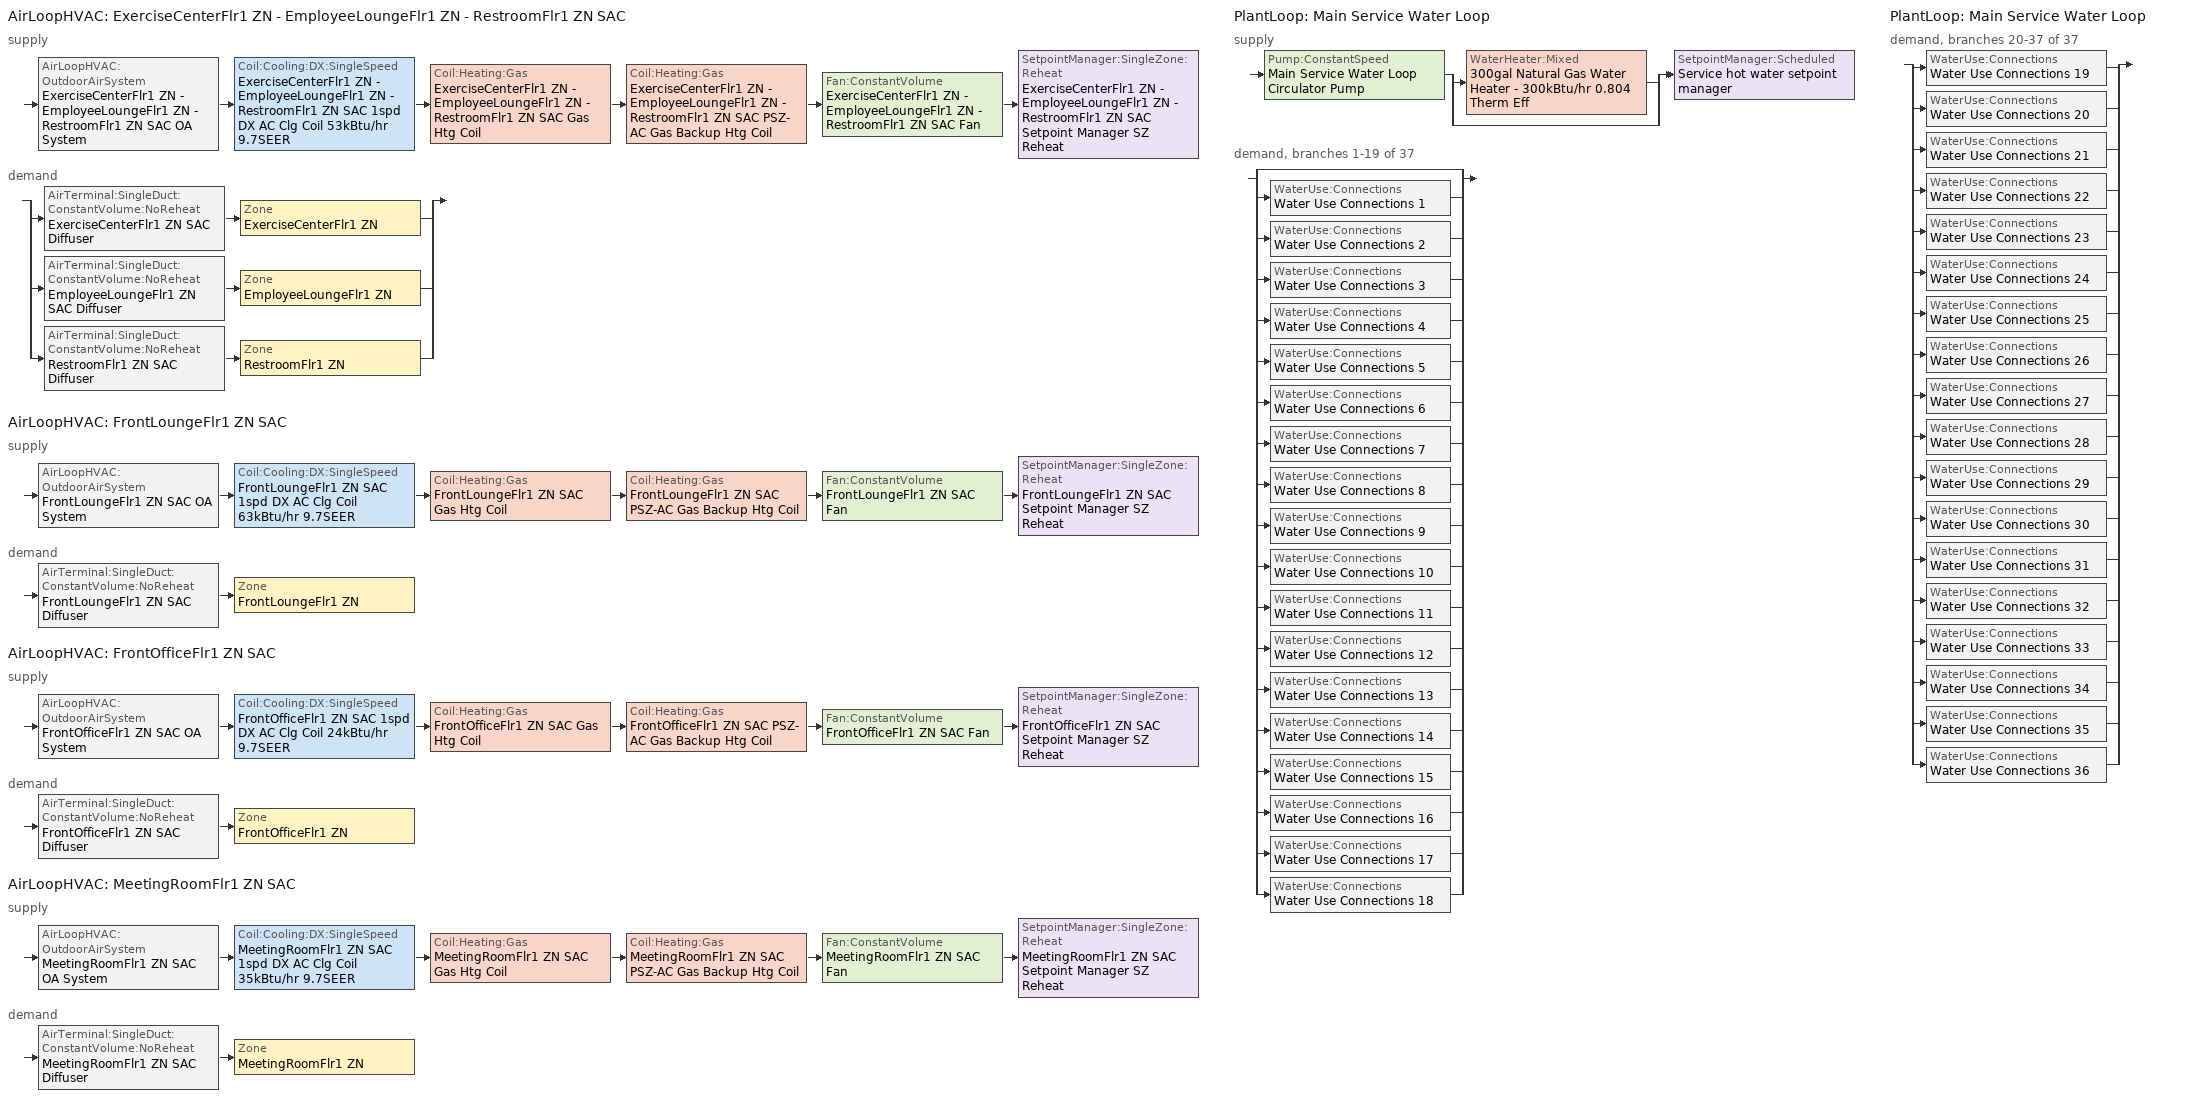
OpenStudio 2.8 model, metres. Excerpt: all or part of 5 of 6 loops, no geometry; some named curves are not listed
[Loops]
AirLoopHVAC 'ExerciseCenterFlr1 ZN - EmployeeLoungeFlr1 ZN - RestroomFlr1 ZN SAC'
 supply: AirLoopHVAC:OutdoorAirSystem 'ExerciseCenterFlr1 ZN - EmployeeLoungeFlr1 ZN - RestroomFlr1 ZN SAC OA System' > Coil:Cooling:DX:SingleSpeed 'ExerciseCenterFlr1 ZN - EmployeeLoungeFlr1 ZN - RestroomFlr1 ZN SAC 1spd DX AC Clg Coil 53kBtu/hr 9.7SEER' > Coil:Heating:Gas 'ExerciseCenterFlr1 ZN - EmployeeLoungeFlr1 ZN - RestroomFlr1 ZN SAC Gas Htg Coil' > Coil:Heating:Gas 'ExerciseCenterFlr1 ZN - EmployeeLoungeFlr1 ZN - RestroomFlr1 ZN SAC PSZ-AC Gas Backup Htg Coil' > Fan:ConstantVolume 'ExerciseCenterFlr1 ZN - EmployeeLoungeFlr1 ZN - RestroomFlr1 ZN SAC Fan' > SetpointManager:SingleZone:Reheat 'ExerciseCenterFlr1 ZN - EmployeeLoungeFlr1 ZN - RestroomFlr1 ZN SAC Setpoint Manager SZ Reheat'
 demand: split
  | AirTerminal:SingleDuct:ConstantVolume:NoReheat 'ExerciseCenterFlr1 ZN SAC Diffuser' > Zone 'ExerciseCenterFlr1 ZN'
  | AirTerminal:SingleDuct:ConstantVolume:NoReheat 'EmployeeLoungeFlr1 ZN SAC Diffuser' > Zone 'EmployeeLoungeFlr1 ZN'
  | AirTerminal:SingleDuct:ConstantVolume:NoReheat 'RestroomFlr1 ZN SAC Diffuser' > Zone 'RestroomFlr1 ZN'
AirLoopHVAC 'FrontLoungeFlr1 ZN SAC'
 supply: AirLoopHVAC:OutdoorAirSystem 'FrontLoungeFlr1 ZN SAC OA System' > Coil:Cooling:DX:SingleSpeed 'FrontLoungeFlr1 ZN SAC 1spd DX AC Clg Coil 63kBtu/hr 9.7SEER' > Coil:Heating:Gas 'FrontLoungeFlr1 ZN SAC Gas Htg Coil' > Coil:Heating:Gas 'FrontLoungeFlr1 ZN SAC PSZ-AC Gas Backup Htg Coil' > Fan:ConstantVolume 'FrontLoungeFlr1 ZN SAC Fan' > SetpointManager:SingleZone:Reheat 'FrontLoungeFlr1 ZN SAC Setpoint Manager SZ Reheat'
 demand: AirTerminal:SingleDuct:ConstantVolume:NoReheat 'FrontLoungeFlr1 ZN SAC Diffuser' > Zone 'FrontLoungeFlr1 ZN'
AirLoopHVAC 'FrontOfficeFlr1 ZN SAC'
 supply: AirLoopHVAC:OutdoorAirSystem 'FrontOfficeFlr1 ZN SAC OA System' > Coil:Cooling:DX:SingleSpeed 'FrontOfficeFlr1 ZN SAC 1spd DX AC Clg Coil 24kBtu/hr 9.7SEER' > Coil:Heating:Gas 'FrontOfficeFlr1 ZN SAC Gas Htg Coil' > Coil:Heating:Gas 'FrontOfficeFlr1 ZN SAC PSZ-AC Gas Backup Htg Coil' > Fan:ConstantVolume 'FrontOfficeFlr1 ZN SAC Fan' > SetpointManager:SingleZone:Reheat 'FrontOfficeFlr1 ZN SAC Setpoint Manager SZ Reheat'
 demand: AirTerminal:SingleDuct:ConstantVolume:NoReheat 'FrontOfficeFlr1 ZN SAC Diffuser' > Zone 'FrontOfficeFlr1 ZN'
AirLoopHVAC 'MeetingRoomFlr1 ZN SAC'
 supply: AirLoopHVAC:OutdoorAirSystem 'MeetingRoomFlr1 ZN SAC OA System' > Coil:Cooling:DX:SingleSpeed 'MeetingRoomFlr1 ZN SAC 1spd DX AC Clg Coil 35kBtu/hr 9.7SEER' > Coil:Heating:Gas 'MeetingRoomFlr1 ZN SAC Gas Htg Coil' > Coil:Heating:Gas 'MeetingRoomFlr1 ZN SAC PSZ-AC Gas Backup Htg Coil' > Fan:ConstantVolume 'MeetingRoomFlr1 ZN SAC Fan' > SetpointManager:SingleZone:Reheat 'MeetingRoomFlr1 ZN SAC Setpoint Manager SZ Reheat'
 demand: AirTerminal:SingleDuct:ConstantVolume:NoReheat 'MeetingRoomFlr1 ZN SAC Diffuser' > Zone 'MeetingRoomFlr1 ZN'
PlantLoop 'Main Service Water Loop'
 supply: Pump:ConstantSpeed 'Main Service Water Loop Circulator Pump' > split
  | WaterHeater:Mixed '300gal Natural Gas Water Heater - 300kBtu/hr 0.804 Therm Eff'
  | bypass
  join > SetpointManager:Scheduled 'Service hot water setpoint manager'
 demand, branches 1-19 of 37: split
  | bypass
  | WaterUse:Connections 'Water Use Connections 1'
  | WaterUse:Connections 'Water Use Connections 2'
  | WaterUse:Connections 'Water Use Connections 3'
  | WaterUse:Connections 'Water Use Connections 4'
  | WaterUse:Connections 'Water Use Connections 5'
  | WaterUse:Connections 'Water Use Connections 6'
  | WaterUse:Connections 'Water Use Connections 7'
  | WaterUse:Connections 'Water Use Connections 8'
  | WaterUse:Connections 'Water Use Connections 9'
  | WaterUse:Connections 'Water Use Connections 10'
  | WaterUse:Connections 'Water Use Connections 11'
  | WaterUse:Connections 'Water Use Connections 12'
  | WaterUse:Connections 'Water Use Connections 13'
  | WaterUse:Connections 'Water Use Connections 14'
  | WaterUse:Connections 'Water Use Connections 15'
  | WaterUse:Connections 'Water Use Connections 16'
  | WaterUse:Connections 'Water Use Connections 17'
  | WaterUse:Connections 'Water Use Connections 18'
PlantLoop 'Main Service Water Loop'
 demand, branches 20-37 of 37: split
  | WaterUse:Connections 'Water Use Connections 19'
  | WaterUse:Connections 'Water Use Connections 20'
  | WaterUse:Connections 'Water Use Connections 21'
  | WaterUse:Connections 'Water Use Connections 22'
  | WaterUse:Connections 'Water Use Connections 23'
  | WaterUse:Connections 'Water Use Connections 24'
  | WaterUse:Connections 'Water Use Connections 25'
  | WaterUse:Connections 'Water Use Connections 26'
  | WaterUse:Connections 'Water Use Connections 27'
  | WaterUse:Connections 'Water Use Connections 28'
  | WaterUse:Connections 'Water Use Connections 29'
  | WaterUse:Connections 'Water Use Connections 30'
  | WaterUse:Connections 'Water Use Connections 31'
  | WaterUse:Connections 'Water Use Connections 32'
  | WaterUse:Connections 'Water Use Connections 33'
  | WaterUse:Connections 'Water Use Connections 34'
  | WaterUse:Connections 'Water Use Connections 35'
  | WaterUse:Connections 'Water Use Connections 36'
[Sizing:Zone] Zone Cooling Design Supply Air Temperature Input Method=SupplyAirTemperature; Zone Cooling Design Supply Air Temperature Difference {deltaC}=11.11; Zone Heating Design Supply Air Temperature Input Method=SupplyAirTemperature; Zone Heating Design Supply Air Temperature Difference {deltaC}=11.11; Zone Heating Design Supply Air Humidity Ratio {kg-H2O/kg-air}=0.008; Cooling Design Air Flow Method=DesignDay; Heating Design Air Flow Method=DesignDay; Account for Dedicated Outdoor Air System=No; Dedicated Outdoor Air System Control Strategy=NeutralSupplyAir; Dedicated Outdoor Air Low Setpoint Temperature for Design {C}=autosize; Dedicated Outdoor Air High Setpoint Temperature for Design {C}=autosize
Name | Zone Cooling Design Supply Air Temperature {C} | Zone Heating Design Supply Air Temperature {C} | Zone Cooling Design Supply Air Humidity Ratio {kg-H2O/kg-air}
EmployeeLoungeFlr1 ZN; ExerciseCenterFlr1 ZN; FrontLoungeFlr1 ZN; FrontOfficeFlr1 ZN; MeetingRoomFlr1 ZN; RestroomFlr1 ZN | 12.7778 | 50 | 0.008
GuestRoom213 ZN; GuestRoom214 ZN; GuestRoom215_218 ZN; GuestRoom219 ZN; GuestRoom220_223 ZN; GuestRoom224 ZN; GuestRoom301 ZN; GuestRoom302_305 ZN; GuestRoom306_308 ZN; GuestRoom309_312 ZN; GuestRoom313 ZN; GuestRoom314 ZN; GuestRoom315_318 ZN; GuestRoom319 ZN; GuestRoom320_323 ZN; GuestRoom324 ZN; GuestRoom401 ZN; GuestRoom402_405 ZN; GuestRoom406_408 ZN; GuestRoom409_412 ZN; GuestRoom413 ZN; GuestRoom414 ZN; GuestRoom415_418 ZN; GuestRoom419 ZN; GuestRoom420_423 ZN; GuestRoom424 ZN | 13.8889 | 50 | 0.008
MechanicalRoomFlr1 ZN; RearStairsFlr1 ZN; RearStairsFlr2 ZN; RearStairsFlr3 ZN; RearStairsFlr4 ZN | 14 | 50 | 0.0085
RearStorageFlr1 ZN; RearStorageFlr2 ZN; RearStorageFlr3 ZN; RearStorageFlr4 ZN | 14 | 40 | 0.0085
[Zone equipment]
CorridorFlr1 ZN: CorridorFlr1 ZN PTAC
CorridorFlr2 ZN: CorridorFlr2 ZN PTAC
CorridorFlr3 ZN: CorridorFlr3 ZN PTAC
CorridorFlr4 ZN: CorridorFlr4 ZN PTAC
EmployeeLoungeFlr1 ZN: EmployeeLoungeFlr1 ZN SAC Diffuser
ExerciseCenterFlr1 ZN: ExerciseCenterFlr1 ZN SAC Diffuser
FrontLoungeFlr1 ZN: FrontLoungeFlr1 ZN SAC Diffuser
FrontOfficeFlr1 ZN: FrontOfficeFlr1 ZN SAC Diffuser
FrontStairsFlr1 ZN: FrontStairsFlr1 ZN Unit Heater
FrontStairsFlr2 ZN: FrontStairsFlr2 ZN Unit Heater
FrontStairsFlr3 ZN: FrontStairsFlr3 ZN Unit Heater
FrontStairsFlr4 ZN: FrontStairsFlr4 ZN Unit Heater
GuestRoom101 ZN: GuestRoom101 ZN PTAC
GuestRoom102 ZN: GuestRoom102 ZN PTAC
GuestRoom103 ZN: GuestRoom103 ZN PTAC
GuestRoom104 ZN: GuestRoom104 ZN PTAC
GuestRoom105 ZN: GuestRoom105 ZN PTAC
GuestRoom201 ZN: GuestRoom201 ZN PTAC
GuestRoom202_205 ZN: GuestRoom202_205 ZN PTAC
GuestRoom206_208 ZN: GuestRoom206_208 ZN PTAC
GuestRoom209_212 ZN: GuestRoom209_212 ZN PTAC
GuestRoom213 ZN: GuestRoom213 ZN PTAC
GuestRoom214 ZN: GuestRoom214 ZN PTAC
GuestRoom215_218 ZN: GuestRoom215_218 ZN PTAC
GuestRoom219 ZN: GuestRoom219 ZN PTAC
GuestRoom220_223 ZN: GuestRoom220_223 ZN PTAC
GuestRoom224 ZN: GuestRoom224 ZN PTAC
GuestRoom301 ZN: GuestRoom301 ZN PTAC
GuestRoom302_305 ZN: GuestRoom302_305 ZN PTAC
GuestRoom306_308 ZN: GuestRoom306_308 ZN PTAC
GuestRoom309_312 ZN: GuestRoom309_312 ZN PTAC
GuestRoom313 ZN: GuestRoom313 ZN PTAC
GuestRoom314 ZN: GuestRoom314 ZN PTAC
GuestRoom315_318 ZN: GuestRoom315_318 ZN PTAC
GuestRoom319 ZN: GuestRoom319 ZN PTAC
GuestRoom320_323 ZN: GuestRoom320_323 ZN PTAC
GuestRoom324 ZN: GuestRoom324 ZN PTAC
GuestRoom401 ZN: GuestRoom401 ZN PTAC
GuestRoom402_405 ZN: GuestRoom402_405 ZN PTAC
GuestRoom406_408 ZN: GuestRoom406_408 ZN PTAC
GuestRoom409_412 ZN: GuestRoom409_412 ZN PTAC
GuestRoom413 ZN: GuestRoom413 ZN PTAC
GuestRoom414 ZN: GuestRoom414 ZN PTAC
GuestRoom415_418 ZN: GuestRoom415_418 ZN PTAC
GuestRoom419 ZN: GuestRoom419 ZN PTAC
GuestRoom420_423 ZN: GuestRoom420_423 ZN PTAC
GuestRoom424 ZN: GuestRoom424 ZN PTAC
MechanicalRoomFlr1 ZN: MechanicalRoomFlr1 ZN Unit Heater
MeetingRoomFlr1 ZN: MeetingRoomFlr1 ZN SAC Diffuser
RearStairsFlr1 ZN: RearStairsFlr1 ZN Unit Heater
RearStairsFlr2 ZN: RearStairsFlr2 ZN Unit Heater
RearStairsFlr3 ZN: RearStairsFlr3 ZN Unit Heater
RearStairsFlr4 ZN: RearStairsFlr4 ZN Unit Heater
RestroomFlr1 ZN: RestroomFlr1 ZN SAC Diffuser
[Fan:ConstantVolume] Maximum Flow Rate {m3/s}=AutoSize; Motor In Airstream Fraction=1
Name | Availability Schedule | Fan Total Efficiency | Pressure Rise {Pa} | Motor Efficiency
GuestRoom101 ZN PTAC Fan; GuestRoom102 ZN PTAC Fan; GuestRoom103 ZN PTAC Fan; GuestRoom104 ZN PTAC Fan; GuestRoom105 ZN PTAC Fan; GuestRoom201 ZN PTAC Fan; GuestRoom202_205 ZN PTAC Fan; GuestRoom206_208 ZN PTAC Fan; GuestRoom209_212 ZN PTAC Fan; GuestRoom213 ZN PTAC Fan; GuestRoom214 ZN PTAC Fan; GuestRoom215_218 ZN PTAC Fan; GuestRoom219 ZN PTAC Fan; GuestRoom220_223 ZN PTAC Fan; GuestRoom224 ZN PTAC Fan; GuestRoom301 ZN PTAC Fan; GuestRoom302_305 ZN PTAC Fan; GuestRoom306_308 ZN PTAC Fan; GuestRoom309_312 ZN PTAC Fan; GuestRoom313 ZN PTAC Fan; GuestRoom314 ZN PTAC Fan; GuestRoom315_318 ZN PTAC Fan; GuestRoom319 ZN PTAC Fan; GuestRoom320_323 ZN PTAC Fan; GuestRoom324 ZN PTAC Fan; GuestRoom401 ZN PTAC Fan; GuestRoom402_405 ZN PTAC Fan; GuestRoom406_408 ZN PTAC Fan; GuestRoom409_412 ZN PTAC Fan; GuestRoom413 ZN PTAC Fan; GuestRoom414 ZN PTAC Fan; GuestRoom415_418 ZN PTAC Fan; GuestRoom419 ZN PTAC Fan; GuestRoom420_423 ZN PTAC Fan; GuestRoom424 ZN PTAC Fan; CorridorFlr1 ZN PTAC Fan; CorridorFlr2 ZN PTAC Fan; CorridorFlr3 ZN PTAC Fan; CorridorFlr4 ZN PTAC Fan | Always On Discrete | 0.1595 | 331.288 | 0.29
ExerciseCenterFlr1 ZN - EmployeeLoungeFlr1 ZN - RestroomFlr1 ZN SAC Fan; FrontLoungeFlr1 ZN SAC Fan; FrontOfficeFlr1 ZN SAC Fan; MeetingRoomFlr1 ZN SAC Fan | Always On Discrete | 0.53625 | 622.722 | 0.825
MechanicalRoomFlr1 ZN UnitHeater Fan; FrontStairsFlr1 ZN UnitHeater Fan; FrontStairsFlr2 ZN UnitHeater Fan; FrontStairsFlr3 ZN UnitHeater Fan; FrontStairsFlr4 ZN UnitHeater Fan; RearStairsFlr1 ZN UnitHeater Fan; RearStairsFlr2 ZN UnitHeater Fan; RearStairsFlr3 ZN UnitHeater Fan; RearStairsFlr4 ZN UnitHeater Fan | Always On | 0.53625 | 49.8178 | 0.825
[Coil:Heating:Electric] Efficiency=1
Name | Availability Schedule
GuestRoom101 ZN PTAC Electric Htg Coil; GuestRoom102 ZN PTAC Electric Htg Coil; GuestRoom103 ZN PTAC Electric Htg Coil; GuestRoom104 ZN PTAC Electric Htg Coil; GuestRoom105 ZN PTAC Electric Htg Coil; GuestRoom201 ZN PTAC Electric Htg Coil; GuestRoom202_205 ZN PTAC Electric Htg Coil; GuestRoom206_208 ZN PTAC Electric Htg Coil; GuestRoom209_212 ZN PTAC Electric Htg Coil; GuestRoom213 ZN PTAC Electric Htg Coil; GuestRoom214 ZN PTAC Electric Htg Coil; GuestRoom215_218 ZN PTAC Electric Htg Coil; GuestRoom219 ZN PTAC Electric Htg Coil; GuestRoom220_223 ZN PTAC Electric Htg Coil; GuestRoom224 ZN PTAC Electric Htg Coil; GuestRoom301 ZN PTAC Electric Htg Coil; GuestRoom302_305 ZN PTAC Electric Htg Coil; GuestRoom306_308 ZN PTAC Electric Htg Coil; GuestRoom309_312 ZN PTAC Electric Htg Coil; GuestRoom313 ZN PTAC Electric Htg Coil; GuestRoom314 ZN PTAC Electric Htg Coil; GuestRoom315_318 ZN PTAC Electric Htg Coil; GuestRoom319 ZN PTAC Electric Htg Coil; GuestRoom320_323 ZN PTAC Electric Htg Coil; GuestRoom324 ZN PTAC Electric Htg Coil; GuestRoom401 ZN PTAC Electric Htg Coil; GuestRoom402_405 ZN PTAC Electric Htg Coil; GuestRoom406_408 ZN PTAC Electric Htg Coil; GuestRoom409_412 ZN PTAC Electric Htg Coil; GuestRoom413 ZN PTAC Electric Htg Coil; GuestRoom414 ZN PTAC Electric Htg Coil; GuestRoom415_418 ZN PTAC Electric Htg Coil; GuestRoom419 ZN PTAC Electric Htg Coil; GuestRoom420_423 ZN PTAC Electric Htg Coil; GuestRoom424 ZN PTAC Electric Htg Coil; CorridorFlr1 ZN PTAC Electric Htg Coil; CorridorFlr2 ZN PTAC Electric Htg Coil; CorridorFlr3 ZN PTAC Electric Htg Coil; CorridorFlr4 ZN PTAC Electric Htg Coil | Always On Discrete
MechanicalRoomFlr1 ZN UnitHeater Electric Htg Coil; FrontStairsFlr1 ZN UnitHeater Electric Htg Coil; FrontStairsFlr2 ZN UnitHeater Electric Htg Coil; FrontStairsFlr3 ZN UnitHeater Electric Htg Coil; FrontStairsFlr4 ZN UnitHeater Electric Htg Coil; RearStairsFlr1 ZN UnitHeater Electric Htg Coil; RearStairsFlr2 ZN UnitHeater Electric Htg Coil; RearStairsFlr3 ZN UnitHeater Electric Htg Coil; RearStairsFlr4 ZN UnitHeater Electric Htg Coil | Always On
[Coil:Cooling:DX:SingleSpeed] Availability Schedule=Always On Discrete; Rated Total Cooling Capacity {W}=autosize; Rated Sensible Heat Ratio=autosize; Rated Air Flow Rate {m3/s}=autosize; Rated Evaporator Fan Power Per Volume Flow Rate {W/(m3/s)}=773.3; Condenser Type=AirCooled; Evaporative Condenser Effectiveness=0; Evaporative Condenser Air Flow Rate {m3/s}=Autosize; Evaporative Condenser Pump Rated Power Consumption {W}=Autosize; Crankcase Heater Capacity {W}=0; Maximum Outdoor Dry-Bulb Temperature for Crankcase Heater Operation {C}=0; Basin Heater Capacity {W/K}=0; Basin Heater Setpoint Temperature {C}=10
Name | Rated COP {W/W} | Total Cooling Capacity Function of Temperature Curve | Total Cooling Capacity Function of Flow Fraction Curve | Energy Input Ratio Function of Temperature Curve | Energy Input Ratio Function of Flow Fraction Curve | Part Load Fraction Correlation Curve
GuestRoom101 ZN PTAC 1spd DX AC Clg Coil 3kBtu/hr 11.0EER; GuestRoom102 ZN PTAC 1spd DX AC Clg Coil 3kBtu/hr 11.0EER | 3.80183 | PSZ-Fine Storage DX Coil Cap-FT | DX Coil Cap-FF | PSZ-AC DX Coil EIR-FT | Split DX Coil EIR-FF | HPACCOOLPLFFPLR
GuestRoom103 ZN PTAC 1spd DX AC Clg Coil 11kBtu/hr 10.2EER | 3.53357 | PSZ-Fine Storage DX Coil Cap-FT | DX Coil Cap-FF | PSZ-AC DX Coil EIR-FT | Split DX Coil EIR-FF | HPACCOOLPLFFPLR
GuestRoom104 ZN PTAC 1spd DX AC Clg Coil 11kBtu/hr 10.3EER | 3.55212 | PSZ-Fine Storage DX Coil Cap-FT | DX Coil Cap-FF | PSZ-AC DX Coil EIR-FT | Split DX Coil EIR-FF | HPACCOOLPLFFPLR
GuestRoom105 ZN PTAC 1spd DX AC Clg Coil 13kBtu/hr 9.8EER | 3.38372 | PSZ-Fine Storage DX Coil Cap-FT | DX Coil Cap-FF | PSZ-AC DX Coil EIR-FT | Split DX Coil EIR-FF | HPACCOOLPLFFPLR
GuestRoom201 ZN PTAC 1spd DX AC Clg Coil 7kBtu/hr 11.0EER | 3.8008 | PSZ-Fine Storage DX Coil Cap-FT | DX Coil Cap-FF | PSZ-AC DX Coil EIR-FT | Split DX Coil EIR-FF | HPACCOOLPLFFPLR
GuestRoom202_205 ZN PTAC 1spd DX AC Clg Coil 40kBtu/hr 9.3EER; GuestRoom206_208 ZN PTAC 1spd DX AC Clg Coil 32kBtu/hr 9.3EER; GuestRoom209_212 ZN PTAC 1spd DX AC Clg Coil 38kBtu/hr 9.3EER; GuestRoom215_218 ZN PTAC 1spd DX AC Clg Coil 48kBtu/hr 9.3EER; GuestRoom219 ZN PTAC 1spd DX AC Clg Coil 41kBtu/hr 9.3EER; GuestRoom220_223 ZN PTAC 1spd DX AC Clg Coil 38kBtu/hr 9.3EER | 3.23448 | PSZ-Fine Storage DX Coil Cap-FT | DX Coil Cap-FF | PSZ-AC DX Coil EIR-FT | Split DX Coil EIR-FF | HPACCOOLPLFFPLR
GuestRoom213 ZN PTAC 1spd DX AC Clg Coil 12kBtu/hr 10.0EER | 3.47738 | PSZ-Fine Storage DX Coil Cap-FT | DX Coil Cap-FF | PSZ-AC DX Coil EIR-FT | Split DX Coil EIR-FF | HPACCOOLPLFFPLR
GuestRoom214 ZN PTAC 1spd DX AC Clg Coil 12kBtu/hr 9.9EER | 3.44165 | PSZ-Fine Storage DX Coil Cap-FT | DX Coil Cap-FF | PSZ-AC DX Coil EIR-FT | Split DX Coil EIR-FF | HPACCOOLPLFFPLR
GuestRoom224 ZN PTAC 1spd DX AC Clg Coil 12kBtu/hr 10.0EER | 3.47447 | PSZ-Fine Storage DX Coil Cap-FT | DX Coil Cap-FF | PSZ-AC DX Coil EIR-FT | Split DX Coil EIR-FF | HPACCOOLPLFFPLR
ExerciseCenterFlr1 ZN - EmployeeLoungeFlr1 ZN - RestroomFlr1 ZN SAC 1spd DX AC Clg Coil 53kBtu/hr 9.7SEER; FrontLoungeFlr1 ZN SAC 1spd DX AC Clg Coil 63kBtu/hr 9.7SEER; FrontOfficeFlr1 ZN SAC 1spd DX AC Clg Coil 24kBtu/hr 9.7SEER; MeetingRoomFlr1 ZN SAC 1spd DX AC Clg Coil 35kBtu/hr 9.7SEER | 3.14722 | CoilClgDXQRatio_fTwbToadbSI | CoilClgDXSnglQRatio_fCFMRatio | CoilClgDXEIRRatio_fTwbToadbSI | CoilClgDXSnglEIRRatio_fCFMRatio | CoilClgDXEIRRatio_fQFrac
[AirLoopHVAC] Design Supply Air Flow Rate {m3/s}=AutoSize
Name | Availability Schedule
ExerciseCenterFlr1 ZN - EmployeeLoungeFlr1 ZN - RestroomFlr1 ZN SAC; FrontLoungeFlr1 ZN SAC; FrontOfficeFlr1 ZN SAC | SmallHotel Split-AC Operation
MeetingRoomFlr1 ZN SAC | HotelSmall Off During Unoccupied Period
[Sizing:System] Type of Load to Size On=Sensible; Design Outdoor Air Flow Rate {m3/s}=Autosize; Central Heating Maximum System Air Flow Ratio=1; Preheat Design Temperature {C}=7.22222; Preheat Design Humidity Ratio {kg-H2O/kg-Air}=0.008; Precool Design Temperature {C}=12.7778; Precool Design Humidity Ratio {kg-H2O/kg-Air}=0.008; Central Cooling Design Supply Air Temperature {C}=12.7778; Central Heating Design Supply Air Temperature {C}=50; Sizing Option=NonCoincident; 100% Outdoor Air in Cooling=No; 100% Outdoor Air in Heating=No; Central Cooling Design Supply Air Humidity Ratio {kg-H2O/kg-Air}=0.0085; Central Heating Design Supply Air Humidity Ratio {kg-H2O/kg-Air}=0.008; Cooling Design Air Flow Method=DesignDay; Cooling Design Air Flow Rate {m3/s}=0; Heating Design Air Flow Method=DesignDay; Heating Design Air Flow Rate {m3/s}=0; System Outdoor Air Method=ZoneSum; Zone Maximum Outdoor Air Fraction=1; Cooling Supply Air Flow Rate Per Floor Area {m3/s-m2}=0.00996765; Cooling Fraction of Autosized Cooling Supply Air Flow Rate=1; Cooling Supply Air Flow Rate Per Unit Cooling Capacity {m3/s-W}=3.94755e-05; Heating Supply Air Flow Rate Per Floor Area {m3/s-m2}=0.00996765; Heating Fraction of Autosized Heating Supply Air Flow Rate=1; Heating Fraction of Autosized Cooling Supply Air Flow Rate=1; Heating Supply Air Flow Rate Per Unit Heating Capacity {m3/s-W}=3.15882e-05; Cooling Design Capacity Method=CoolingDesignCapacity; Cooling Design Capacity {W}=autosize; Cooling Design Capacity Per Floor Area {W/m2}=234.7; Fraction of Autosized Cooling Design Capacity=1; Heating Design Capacity Method=HeatingDesignCapacity; Heating Design Capacity {W}=autosize; Heating Design Capacity Per Floor Area {W/m2}=157; Fraction of Autosized Heating Design Capacity=1; Central Cooling Capacity Control Method=OnOff
ExerciseCenterFlr1 ZN - EmployeeLoungeFlr1 ZN - RestroomFlr1 ZN SAC; FrontLoungeFlr1 ZN SAC; FrontOfficeFlr1 ZN SAC; MeetingRoomFlr1 ZN SAC
[SetpointManager:SingleZone:Reheat] Minimum Supply Air Temperature {C}=12.7778; Maximum Supply Air Temperature {C}=50
Name | Control Zone | Setpoint Node or NodeList
ExerciseCenterFlr1 ZN - EmployeeLoungeFlr1 ZN - RestroomFlr1 ZN SAC Setpoint Manager SZ Reheat | ExerciseCenterFlr1 ZN | ExerciseCenterFlr1 ZN - EmployeeLoungeFlr1 ZN - RestroomFlr1 ZN SAC Supply Outlet Node
FrontLoungeFlr1 ZN SAC Setpoint Manager SZ Reheat | FrontLoungeFlr1 ZN | FrontLoungeFlr1 ZN SAC Supply Outlet Node
FrontOfficeFlr1 ZN SAC Setpoint Manager SZ Reheat | FrontOfficeFlr1 ZN | FrontOfficeFlr1 ZN SAC Supply Outlet Node
MeetingRoomFlr1 ZN SAC Setpoint Manager SZ Reheat | MeetingRoomFlr1 ZN | MeetingRoomFlr1 ZN SAC Supply Outlet Node
[Coil:Heating:Gas] Availability Schedule=Always On Discrete; Gas Burner Efficiency=0.8; Nominal Capacity {W}=AutoSize; Parasitic Electric Load {W}=0; Parasitic Gas Load {W}=0
Name | Part Load Fraction Correlation Curve
ExerciseCenterFlr1 ZN - EmployeeLoungeFlr1 ZN - RestroomFlr1 ZN SAC PSZ-AC Gas Backup Htg Coil; FrontLoungeFlr1 ZN SAC PSZ-AC Gas Backup Htg Coil; FrontOfficeFlr1 ZN SAC PSZ-AC Gas Backup Htg Coil; MeetingRoomFlr1 ZN SAC PSZ-AC Gas Backup Htg Coil
ExerciseCenterFlr1 ZN - EmployeeLoungeFlr1 ZN - RestroomFlr1 ZN SAC Gas Htg Coil | Curve Cubic 1
FrontLoungeFlr1 ZN SAC Gas Htg Coil | Curve Cubic 2
FrontOfficeFlr1 ZN SAC Gas Htg Coil | Curve Cubic 3
MeetingRoomFlr1 ZN SAC Gas Htg Coil | Curve Cubic 4
[Controller:OutdoorAir] Minimum Outdoor Air Flow Rate {m3/s}=autosize; Maximum Outdoor Air Flow Rate {m3/s}=Autosize; Economizer Control Type=NoEconomizer; Economizer Control Action Type=ModulateFlow; Economizer Maximum Limit Dry-Bulb Temperature {C}=28; Economizer Maximum Limit Enthalpy {J/kg}=64000; Lockout Type=LockoutWithCompressor; Minimum Limit Type=FixedMinimum; Minimum Outdoor Air Schedule=Always On Discrete; High Humidity Control=No; Heat Recovery Bypass Control Type=BypassWhenWithinEconomizerLimits
Name | Maximum Fraction of Outdoor Air Schedule | Controller Mechanical Ventilation
ExerciseCenterFlr1 ZN - EmployeeLoungeFlr1 ZN - RestroomFlr1 ZN SAC OA System Controller | HotelSmall SAC_Econ_MaxOAFrac_Sch | Controller Mechanical Ventilation 1
FrontLoungeFlr1 ZN SAC OA System Controller | FrontLoungeFlr1ZNSACmaxOASch | Controller Mechanical Ventilation 2
FrontOfficeFlr1 ZN SAC OA System Controller | FrontOfficeFlr1ZNSACmaxOASch | Controller Mechanical Ventilation 3
MeetingRoomFlr1 ZN SAC OA System Controller | MeetingRoomFlr1ZNSACmaxOASch | Controller Mechanical Ventilation 4
[Controller:MechanicalVentilation] Availability Schedule=Always On Discrete; System Outdoor Air Method=ZoneSum
Controller Mechanical Ventilation 1; Controller Mechanical Ventilation 2; Controller Mechanical Ventilation 3; Controller Mechanical Ventilation 4
[AirLoopHVAC:OutdoorAirSystem]
Name | Controller
ExerciseCenterFlr1 ZN - EmployeeLoungeFlr1 ZN - RestroomFlr1 ZN SAC OA System | ExerciseCenterFlr1 ZN - EmployeeLoungeFlr1 ZN - RestroomFlr1 ZN SAC OA System Controller
FrontLoungeFlr1 ZN SAC OA System | FrontLoungeFlr1 ZN SAC OA System Controller
FrontOfficeFlr1 ZN SAC OA System | FrontOfficeFlr1 ZN SAC OA System Controller
MeetingRoomFlr1 ZN SAC OA System | MeetingRoomFlr1 ZN SAC OA System Controller
[AirTerminal:SingleDuct:ConstantVolume:NoReheat] Availability Schedule=Always On Discrete; Maximum Air Flow Rate {m3/s}=AutoSize
ExerciseCenterFlr1 ZN SAC Diffuser; EmployeeLoungeFlr1 ZN SAC Diffuser; RestroomFlr1 ZN SAC Diffuser; FrontLoungeFlr1 ZN SAC Diffuser; FrontOfficeFlr1 ZN SAC Diffuser; MeetingRoomFlr1 ZN SAC Diffuser
[ZoneHVAC:UnitHeater]
MechanicalRoomFlr1 ZN Unit Heater: Availability Schedule=Always On; Supply Air Fan=MechanicalRoomFlr1 ZN UnitHeater Fan; Maximum Supply Air Flow Rate {m3/s}=autosize; Fan Control Type=Continuous; Heating Coil=MechanicalRoomFlr1 ZN UnitHeater Electric Htg Coil; Minimum Hot Water Flow Rate {m3/s}=0; Heating Convergence Tolerance=0.001
[PlantLoop]
Main Service Water Loop: Glycol Concentration=0; Maximum Loop Temperature {C}=60; Minimum Loop Temperature {C}=10; Plant Loop Volume {m3}=Autocalculate; Load Distribution Scheme=Optimal
[Sizing:Plant]
Main Service Water Loop: Loop Type=Heating; Design Loop Exit Temperature {C}=60; Loop Design Temperature Difference {deltaC}=5; Sizing Option=NonCoincident; Zone Timesteps in Averaging Window=1; Coincident Sizing Factor Mode=None
[SetpointManager:Scheduled]
Service hot water setpoint manager: Control Variable=Temperature; Schedule=Service Water Loop Temp - 140F; Setpoint Node or NodeList=Main Service Water Loop Supply Outlet Node
[Pump:ConstantSpeed]
Main Service Water Loop Circulator Pump: Rated Flow Rate {m3/s}=autosize; Rated Pump Head {Pa}=29891; Rated Power Consumption {W}=autosize; Motor Efficiency=0.825; Fraction of Motor Inefficiencies to Fluid Stream=0; Pump Control Type=Intermittent; Design Power Sizing Method=PowerPerFlowPerPressure; Design Electric Power per Unit Flow Rate {W/(m3/s)}=348701.1; Design Shaft Power per Unit Flow Rate per Unit Head {W-s/m3-Pa}=1.28205
[WaterHeater:Mixed]
300gal Natural Gas Water Heater - 300kBtu/hr 0.804 Therm Eff: Tank Volume {m3}=1.13562; Setpoint Temperature Schedule=Service Water Loop Temp - 140F; Deadband Temperature Difference {deltaC}=2; Maximum Temperature Limit {C}=60; Heater Control Type=Cycle; Heater Maximum Capacity {W}=87921.3; Heater Fuel Type=NaturalGas; Heater Thermal Efficiency=0.803984; Off Cycle Parasitic Fuel Consumption Rate {W}=8432.73; Off Cycle Parasitic Fuel Type=NaturalGas; Off Cycle Parasitic Heat Fraction to Tank=0; On Cycle Parasitic Fuel Consumption Rate {W}=8432.73; On Cycle Parasitic Fuel Type=NaturalGas; On Cycle Parasitic Heat Fraction to Tank=0; Ambient Temperature Indicator=ThermalZone; Ambient Temperature Thermal Zone=MechanicalRoomFlr1 ZN; Off Cycle Loss Coefficient to Ambient Temperature {W/K}=11.2595; On Cycle Loss Coefficient to Ambient Temperature {W/K}=11.2595; Use Side Effectiveness=1; Source Side Effectiveness=1; Use Side Design Flow Rate {m3/s}=autosize; Source Side Design Flow Rate {m3/s}=autosize; Indirect Water Heating Recovery Time {hr}=1.5; Source Side Flow Control Mode=IndirectHeatPrimarySetpoint
[WaterUse:Connections]
Name | Water Use Equipment Name 1
Water Use Connections 1 | GuestRoom103 Service Water Use 0.04gpm
Water Use Connections 2 | GuestRoom104 Service Water Use 0.04gpm
Water Use Connections 3 | GuestRoom105 Service Water Use 0.04gpm
Water Use Connections 4 | GuestRoom202_205 Service Water Use 0.15gpm
Water Use Connections 5 | GuestRoom206_208 Service Water Use 0.12gpm
Water Use Connections 6 | GuestRoom209_212 Service Water Use 0.15gpm
Water Use Connections 7 | GuestRoom213 Service Water Use 0.04gpm
Water Use Connections 8 | GuestRoom214 Service Water Use 0.04gpm
Water Use Connections 9 | GuestRoom219 Service Water Use 0.04gpm
Water Use Connections 10 | GuestRoom220_223 Service Water Use 0.15gpm
Water Use Connections 11 | GuestRoom224 Service Water Use 0.04gpm
Water Use Connections 12 | GuestRoom309_312 Service Water Use 0.15gpm
Water Use Connections 13 | GuestRoom314 Service Water Use 0.04gpm
Water Use Connections 14 | GuestRoom315_318 Service Water Use 0.15gpm
Water Use Connections 15 | GuestRoom320_323 Service Water Use 0.15gpm
Water Use Connections 16 | GuestRoom101 Service Water Use 0.04gpm
Water Use Connections 17 | GuestRoom102 Service Water Use 0.04gpm
Water Use Connections 18 | GuestRoom201 Service Water Use 0.04gpm
Water Use Connections 19 | GuestRoom215_218 Service Water Use 0.15gpm
Water Use Connections 20 | GuestRoom301 Service Water Use 0.04gpm
Water Use Connections 21 | GuestRoom302_305 Service Water Use 0.15gpm
Water Use Connections 22 | GuestRoom306_308 Service Water Use 0.12gpm
Water Use Connections 23 | GuestRoom313 Service Water Use 0.04gpm
Water Use Connections 24 | GuestRoom319 Service Water Use 0.04gpm
Water Use Connections 25 | GuestRoom324 Service Water Use 0.04gpm
Water Use Connections 26 | GuestRoom401 Service Water Use 0.04gpm
Water Use Connections 27 | GuestRoom409_412 Service Water Use 0.15gpm
Water Use Connections 28 | GuestRoom415_418 Service Water Use 0.15gpm
Water Use Connections 29 | GuestRoom419 Service Water Use 0.04gpm
Water Use Connections 30 | GuestRoom420_423 Service Water Use 0.15gpm
Water Use Connections 31 | GuestRoom424 Service Water Use 0.04gpm
Water Use Connections 32 | GuestRoom402_405 Service Water Use 0.15gpm
Water Use Connections 33 | GuestRoom406_408 Service Water Use 0.12gpm
Water Use Connections 34 | GuestRoom413 Service Water Use 0.04gpm
Water Use Connections 35 | GuestRoom414 Service Water Use 0.04gpm
Water Use Connections 36 | LaundryRoomFlr1 Service Water Use 1.12gpm
[WaterUse:Equipment:Definition] Sensible Fraction Schedule=Fraction Sensible - 0.2; Latent Fraction Schedule=Fraction Latent - 0.05
Name | Peak Flow Rate {m3/s} | Target Temperature Schedule
GuestRoom103 Service Water Use Def 0.04gpm | 2.3345e-06 | Mixed Water At Faucet Temp - 140F
GuestRoom104 Service Water Use Def 0.04gpm | 2.33434e-06 | Mixed Water At Faucet Temp - 140F 1
GuestRoom105 Service Water Use Def 0.04gpm | 2.33434e-06 | Mixed Water At Faucet Temp - 140F 2
GuestRoom202_205 Service Water Use Def 0.15gpm | 9.33801e-06 | Mixed Water At Faucet Temp - 140F 3
GuestRoom206_208 Service Water Use Def 0.12gpm | 7.54224e-06 | Mixed Water At Faucet Temp - 140F 4
GuestRoom209_212 Service Water Use Def 0.15gpm | 9.33801e-06 | Mixed Water At Faucet Temp - 140F 5
GuestRoom213 Service Water Use Def 0.04gpm | 2.3345e-06 | Mixed Water At Faucet Temp - 140F 6
GuestRoom214 Service Water Use Def 0.04gpm | 2.33434e-06 | Mixed Water At Faucet Temp - 140F 7
GuestRoom219 Service Water Use Def 0.04gpm | 2.33434e-06 | Mixed Water At Faucet Temp - 140F 8
GuestRoom220_223 Service Water Use Def 0.15gpm | 9.33735e-06 | Mixed Water At Faucet Temp - 140F 9
GuestRoom224 Service Water Use Def 0.04gpm | 2.33434e-06 | Mixed Water At Faucet Temp - 140F 10
GuestRoom309_312 Service Water Use Def 0.15gpm | 9.33801e-06 | Mixed Water At Faucet Temp - 140F 11
GuestRoom314 Service Water Use Def 0.04gpm | 2.33434e-06 | Mixed Water At Faucet Temp - 140F 12
GuestRoom315_318 Service Water Use Def 0.15gpm | 9.33735e-06 | Mixed Water At Faucet Temp - 140F 13
GuestRoom320_323 Service Water Use Def 0.15gpm | 9.33735e-06 | Mixed Water At Faucet Temp - 140F 14
GuestRoom101 Service Water Use Def 0.04gpm | 2.3345e-06 | Mixed Water At Faucet Temp - 140F 15
GuestRoom102 Service Water Use Def 0.04gpm | 2.3345e-06 | Mixed Water At Faucet Temp - 140F 16
GuestRoom201 Service Water Use Def 0.04gpm | 2.3345e-06 | Mixed Water At Faucet Temp - 140F 17
GuestRoom215_218 Service Water Use Def 0.15gpm | 9.33735e-06 | Mixed Water At Faucet Temp - 140F 18
GuestRoom301 Service Water Use Def 0.04gpm | 2.3345e-06 | Mixed Water At Faucet Temp - 140F 19
GuestRoom302_305 Service Water Use Def 0.15gpm | 9.33801e-06 | Mixed Water At Faucet Temp - 140F 20
GuestRoom306_308 Service Water Use Def 0.12gpm | 7.54224e-06 | Mixed Water At Faucet Temp - 140F 21
GuestRoom313 Service Water Use Def 0.04gpm | 2.3345e-06 | Mixed Water At Faucet Temp - 140F 22
GuestRoom319 Service Water Use Def 0.04gpm | 2.33434e-06 | Mixed Water At Faucet Temp - 140F 23
GuestRoom324 Service Water Use Def 0.04gpm | 2.33434e-06 | Mixed Water At Faucet Temp - 140F 24
GuestRoom401 Service Water Use Def 0.04gpm | 2.3345e-06 | Mixed Water At Faucet Temp - 140F 25
GuestRoom409_412 Service Water Use Def 0.15gpm | 9.33801e-06 | Mixed Water At Faucet Temp - 140F 26
GuestRoom415_418 Service Water Use Def 0.15gpm | 9.33735e-06 | Mixed Water At Faucet Temp - 140F 27
GuestRoom419 Service Water Use Def 0.04gpm | 2.33434e-06 | Mixed Water At Faucet Temp - 140F 28
GuestRoom420_423 Service Water Use Def 0.15gpm | 9.33735e-06 | Mixed Water At Faucet Temp - 140F 29
GuestRoom424 Service Water Use Def 0.04gpm | 2.33434e-06 | Mixed Water At Faucet Temp - 140F 30
GuestRoom402_405 Service Water Use Def 0.15gpm | 9.33801e-06 | Mixed Water At Faucet Temp - 140F 31
GuestRoom406_408 Service Water Use Def 0.12gpm | 7.54224e-06 | Mixed Water At Faucet Temp - 140F 32
GuestRoom413 Service Water Use Def 0.04gpm | 2.3345e-06 | Mixed Water At Faucet Temp - 140F 33
GuestRoom414 Service Water Use Def 0.04gpm | 2.33434e-06 | Mixed Water At Faucet Temp - 140F 34
LaundryRoomFlr1 Service Water Use Def 1.12gpm | 7.09765e-05 | Mixed Water At Faucet Temp - 180F
[WaterUse:Equipment]
Name | Water Use Equipment Definition | Flow Rate Fraction Schedule
GuestRoom103 Service Water Use 0.04gpm | GuestRoom103 Service Water Use Def 0.04gpm | HotelSmall GuestRoom_SHW_Sch
GuestRoom104 Service Water Use 0.04gpm | GuestRoom104 Service Water Use Def 0.04gpm | HotelSmall GuestRoom_SHW_Sch
GuestRoom105 Service Water Use 0.04gpm | GuestRoom105 Service Water Use Def 0.04gpm | HotelSmall GuestRoom_SHW_Sch
GuestRoom202_205 Service Water Use 0.15gpm | GuestRoom202_205 Service Water Use Def 0.15gpm | HotelSmall GuestRoom_SHW_Sch
GuestRoom206_208 Service Water Use 0.12gpm | GuestRoom206_208 Service Water Use Def 0.12gpm | HotelSmall GuestRoom_SHW_Sch
GuestRoom209_212 Service Water Use 0.15gpm | GuestRoom209_212 Service Water Use Def 0.15gpm | HotelSmall GuestRoom_SHW_Sch
GuestRoom213 Service Water Use 0.04gpm | GuestRoom213 Service Water Use Def 0.04gpm | HotelSmall GuestRoom_SHW_Sch
GuestRoom214 Service Water Use 0.04gpm | GuestRoom214 Service Water Use Def 0.04gpm | HotelSmall GuestRoom_SHW_Sch
GuestRoom219 Service Water Use 0.04gpm | GuestRoom219 Service Water Use Def 0.04gpm | HotelSmall GuestRoom_SHW_Sch
GuestRoom220_223 Service Water Use 0.15gpm | GuestRoom220_223 Service Water Use Def 0.15gpm | HotelSmall GuestRoom_SHW_Sch
GuestRoom224 Service Water Use 0.04gpm | GuestRoom224 Service Water Use Def 0.04gpm | HotelSmall GuestRoom_SHW_Sch
GuestRoom309_312 Service Water Use 0.15gpm | GuestRoom309_312 Service Water Use Def 0.15gpm | HotelSmall GuestRoom_SHW_Sch
GuestRoom314 Service Water Use 0.04gpm | GuestRoom314 Service Water Use Def 0.04gpm | HotelSmall GuestRoom_SHW_Sch
GuestRoom315_318 Service Water Use 0.15gpm | GuestRoom315_318 Service Water Use Def 0.15gpm | HotelSmall GuestRoom_SHW_Sch
GuestRoom320_323 Service Water Use 0.15gpm | GuestRoom320_323 Service Water Use Def 0.15gpm | HotelSmall GuestRoom_SHW_Sch
GuestRoom101 Service Water Use 0.04gpm | GuestRoom101 Service Water Use Def 0.04gpm | HotelSmall AlwaysOff
GuestRoom102 Service Water Use 0.04gpm | GuestRoom102 Service Water Use Def 0.04gpm | HotelSmall AlwaysOff
GuestRoom201 Service Water Use 0.04gpm | GuestRoom201 Service Water Use Def 0.04gpm | HotelSmall AlwaysOff
GuestRoom215_218 Service Water Use 0.15gpm | GuestRoom215_218 Service Water Use Def 0.15gpm | HotelSmall AlwaysOff
GuestRoom301 Service Water Use 0.04gpm | GuestRoom301 Service Water Use Def 0.04gpm | HotelSmall AlwaysOff
GuestRoom302_305 Service Water Use 0.15gpm | GuestRoom302_305 Service Water Use Def 0.15gpm | HotelSmall AlwaysOff
GuestRoom306_308 Service Water Use 0.12gpm | GuestRoom306_308 Service Water Use Def 0.12gpm | HotelSmall AlwaysOff
GuestRoom313 Service Water Use 0.04gpm | GuestRoom313 Service Water Use Def 0.04gpm | HotelSmall AlwaysOff
GuestRoom319 Service Water Use 0.04gpm | GuestRoom319 Service Water Use Def 0.04gpm | HotelSmall AlwaysOff
GuestRoom324 Service Water Use 0.04gpm | GuestRoom324 Service Water Use Def 0.04gpm | HotelSmall AlwaysOff
GuestRoom401 Service Water Use 0.04gpm | GuestRoom401 Service Water Use Def 0.04gpm | HotelSmall GuestRoom_SHW_Sch
GuestRoom409_412 Service Water Use 0.15gpm | GuestRoom409_412 Service Water Use Def 0.15gpm | HotelSmall GuestRoom_SHW_Sch
GuestRoom415_418 Service Water Use 0.15gpm | GuestRoom415_418 Service Water Use Def 0.15gpm | HotelSmall GuestRoom_SHW_Sch
GuestRoom419 Service Water Use 0.04gpm | GuestRoom419 Service Water Use Def 0.04gpm | HotelSmall GuestRoom_SHW_Sch
GuestRoom420_423 Service Water Use 0.15gpm | GuestRoom420_423 Service Water Use Def 0.15gpm | HotelSmall GuestRoom_SHW_Sch
GuestRoom424 Service Water Use 0.04gpm | GuestRoom424 Service Water Use Def 0.04gpm | HotelSmall GuestRoom_SHW_Sch
GuestRoom402_405 Service Water Use 0.15gpm | GuestRoom402_405 Service Water Use Def 0.15gpm | HotelSmall AlwaysOff
GuestRoom406_408 Service Water Use 0.12gpm | GuestRoom406_408 Service Water Use Def 0.12gpm | HotelSmall AlwaysOff
GuestRoom413 Service Water Use 0.04gpm | GuestRoom413 Service Water Use Def 0.04gpm | HotelSmall AlwaysOff
GuestRoom414 Service Water Use 0.04gpm | GuestRoom414 Service Water Use Def 0.04gpm | HotelSmall AlwaysOff
LaundryRoomFlr1 Service Water Use 1.12gpm | LaundryRoomFlr1 Service Water Use Def 1.12gpm | HotelSmall LaundryRoom_SHW_Sch
[EnergyManagementSystem:Sensor] Output Variable or Output Meter=System Node Setpoint Temperature
Name | Output Variable or Output Meter Index Key
FrontLoungeFlr1ZNSACDATRqd | FrontLoungeFlr1 ZN SAC Supply Outlet Node
FrontOfficeFlr1ZNSACDATRqd | FrontOfficeFlr1 ZN SAC Supply Outlet Node
MeetingRoomFlr1ZNSACDATRqd | MeetingRoomFlr1 ZN SAC Supply Outlet Node
[EnergyManagementSystem:InternalVariable] Internal Data Type=Outdoor Air Controller Minimum Mass Flow Rate
Name | Internal Data Index Key
FrontLoungeFlr1ZNSACOADesignMass | FrontLoungeFlr1 ZN SAC OA System Controller
FrontOfficeFlr1ZNSACOADesignMass | FrontOfficeFlr1 ZN SAC OA System Controller
MeetingRoomFlr1ZNSACOADesignMass | MeetingRoomFlr1 ZN SAC OA System Controller
[Schedule:Ruleset]
HotelSmall AlwaysOff: Default Day Schedule=HotelSmall AlwaysOff Default; Summer Design Day Schedule=HotelSmall AlwaysOff Summer Design Day; Winter Design Day Schedule=HotelSmall AlwaysOff Winter Design Day
Always On: Default Day Schedule=Always On Default
SmallHotel Split-AC Operation: Default Day Schedule=SmallHotel Split-AC Operation Default
HotelSmall Off During Unoccupied Period: Default Day Schedule=HotelSmall Off During Unoccupied Period Default; Summer Design Day Schedule=HotelSmall Off During Unoccupied Period Summer Design Day; Winter Design Day Schedule=HotelSmall Off During Unoccupied Period Winter Design Day
HotelSmall SAC_Econ_MaxOAFrac_Sch: Default Day Schedule=HotelSmall SAC_Econ_MaxOAFrac_Sch Default; Summer Design Day Schedule=HotelSmall SAC_Econ_MaxOAFrac_Sch Summer Design Day; Winter Design Day Schedule=HotelSmall SAC_Econ_MaxOAFrac_Sch Winter Design Day
Service Water Loop Temp - 140F: Default Day Schedule=Service Water Loop Temp - 140F Default
Fraction Sensible - 0.2: Default Day Schedule=Fraction Sensible - 0.2 Default
Fraction Latent - 0.05: Default Day Schedule=Fraction Latent - 0.05 Default
Mixed Water At Faucet Temp - 140F: Default Day Schedule=Mixed Water At Faucet Temp - 140F Default
HotelSmall GuestRoom_SHW_Sch: Default Day Schedule=HotelSmall GuestRoom_SHW_Sch Default; Summer Design Day Schedule=HotelSmall GuestRoom_SHW_Sch Summer Design Day; Winter Design Day Schedule=HotelSmall GuestRoom_SHW_Sch Winter Design Day
Mixed Water At Faucet Temp - 140F 1: Default Day Schedule=Mixed Water At Faucet Temp - 140F Default 1
Mixed Water At Faucet Temp - 140F 2: Default Day Schedule=Mixed Water At Faucet Temp - 140F Default 2
Mixed Water At Faucet Temp - 140F 3: Default Day Schedule=Mixed Water At Faucet Temp - 140F Default 3
Mixed Water At Faucet Temp - 140F 4: Default Day Schedule=Mixed Water At Faucet Temp - 140F Default 4
Mixed Water At Faucet Temp - 140F 5: Default Day Schedule=Mixed Water At Faucet Temp - 140F Default 5
Mixed Water At Faucet Temp - 140F 6: Default Day Schedule=Mixed Water At Faucet Temp - 140F Default 6
Mixed Water At Faucet Temp - 140F 7: Default Day Schedule=Mixed Water At Faucet Temp - 140F Default 7
Mixed Water At Faucet Temp - 140F 8: Default Day Schedule=Mixed Water At Faucet Temp - 140F Default 8
Mixed Water At Faucet Temp - 140F 9: Default Day Schedule=Mixed Water At Faucet Temp - 140F Default 9
Mixed Water At Faucet Temp - 140F 10: Default Day Schedule=Mixed Water At Faucet Temp - 140F Default 10
Mixed Water At Faucet Temp - 140F 11: Default Day Schedule=Mixed Water At Faucet Temp - 140F Default 11
Mixed Water At Faucet Temp - 140F 12: Default Day Schedule=Mixed Water At Faucet Temp - 140F Default 12
Mixed Water At Faucet Temp - 140F 13: Default Day Schedule=Mixed Water At Faucet Temp - 140F Default 13
Mixed Water At Faucet Temp - 140F 14: Default Day Schedule=Mixed Water At Faucet Temp - 140F Default 14
Mixed Water At Faucet Temp - 140F 15: Default Day Schedule=Mixed Water At Faucet Temp - 140F Default 15
Mixed Water At Faucet Temp - 140F 16: Default Day Schedule=Mixed Water At Faucet Temp - 140F Default 16
Mixed Water At Faucet Temp - 140F 17: Default Day Schedule=Mixed Water At Faucet Temp - 140F Default 17
Mixed Water At Faucet Temp - 140F 18: Default Day Schedule=Mixed Water At Faucet Temp - 140F Default 18
Mixed Water At Faucet Temp - 140F 19: Default Day Schedule=Mixed Water At Faucet Temp - 140F Default 19
Mixed Water At Faucet Temp - 140F 20: Default Day Schedule=Mixed Water At Faucet Temp - 140F Default 20
Mixed Water At Faucet Temp - 140F 21: Default Day Schedule=Mixed Water At Faucet Temp - 140F Default 21
Mixed Water At Faucet Temp - 140F 22: Default Day Schedule=Mixed Water At Faucet Temp - 140F Default 22
Mixed Water At Faucet Temp - 140F 23: Default Day Schedule=Mixed Water At Faucet Temp - 140F Default 23
Mixed Water At Faucet Temp - 140F 24: Default Day Schedule=Mixed Water At Faucet Temp - 140F Default 24
Mixed Water At Faucet Temp - 140F 25: Default Day Schedule=Mixed Water At Faucet Temp - 140F Default 25
Mixed Water At Faucet Temp - 140F 26: Default Day Schedule=Mixed Water At Faucet Temp - 140F Default 26
Mixed Water At Faucet Temp - 140F 27: Default Day Schedule=Mixed Water At Faucet Temp - 140F Default 27
Mixed Water At Faucet Temp - 140F 28: Default Day Schedule=Mixed Water At Faucet Temp - 140F Default 28
Mixed Water At Faucet Temp - 140F 29: Default Day Schedule=Mixed Water At Faucet Temp - 140F Default 29
Mixed Water At Faucet Temp - 140F 30: Default Day Schedule=Mixed Water At Faucet Temp - 140F Default 30
Mixed Water At Faucet Temp - 140F 31: Default Day Schedule=Mixed Water At Faucet Temp - 140F Default 31
Mixed Water At Faucet Temp - 140F 32: Default Day Schedule=Mixed Water At Faucet Temp - 140F Default 32
Mixed Water At Faucet Temp - 140F 33: Default Day Schedule=Mixed Water At Faucet Temp - 140F Default 33
Mixed Water At Faucet Temp - 140F 34: Default Day Schedule=Mixed Water At Faucet Temp - 140F Default 34
Mixed Water At Faucet Temp - 180F: Default Day Schedule=Mixed Water At Faucet Temp - 180F Default
HotelSmall LaundryRoom_SHW_Sch: Default Day Schedule=HotelSmall LaundryRoom_SHW_Sch Default; Summer Design Day Schedule=HotelSmall LaundryRoom_SHW_Sch Summer Design Day; Winter Design Day Schedule=HotelSmall LaundryRoom_SHW_Sch Winter Design Day
FrontLoungeFlr1ZNSACmaxOASch: Default Day Schedule=FrontLoungeFlr1ZNSACmaxOASchDefault
FrontOfficeFlr1ZNSACmaxOASch: Default Day Schedule=FrontOfficeFlr1ZNSACmaxOASchDefault
MeetingRoomFlr1ZNSACmaxOASch: Default Day Schedule=MeetingRoomFlr1ZNSACmaxOASchDefault
[Schedule:Day]
HotelSmall AlwaysOff Default; HotelSmall AlwaysOff Winter Design Day; HotelSmall AlwaysOff Summer Design Day: 24, 0, 0
Always On Default; SmallHotel Split-AC Operation Default: 24, 0, 1
HotelSmall Off During Unoccupied Period Default; HotelSmall Off During Unoccupied Period Winter Design Day; HotelSmall Off During Unoccupied Period Summer Design Day: 8, 0, 0, 18, 0, 1, 24, 0, 0
HotelSmall SAC_Econ_MaxOAFrac_Sch Default; HotelSmall SAC_Econ_MaxOAFrac_Sch Winter Design Day; HotelSmall SAC_Econ_MaxOAFrac_Sch Summer Design Day; FrontLoungeFlr1ZNSACmaxOASchDefault; FrontOfficeFlr1ZNSACmaxOASchDefault; MeetingRoomFlr1ZNSACmaxOASchDefault: 24, 0, 0.7
Service Water Loop Temp - 140F Default; Mixed Water At Faucet Temp - 140F Default; Mixed Water At Faucet Temp - 140F Default 1; Mixed Water At Faucet Temp - 140F Default 2; Mixed Water At Faucet Temp - 140F Default 3; Mixed Water At Faucet Temp - 140F Default 4; Mixed Water At Faucet Temp - 140F Default 5; Mixed Water At Faucet Temp - 140F Default 6; Mixed Water At Faucet Temp - 140F Default 7; Mixed Water At Faucet Temp - 140F Default 8; Mixed Water At Faucet Temp - 140F Default 9; Mixed Water At Faucet Temp - 140F Default 10; Mixed Water At Faucet Temp - 140F Default 11; Mixed Water At Faucet Temp - 140F Default 12; Mixed Water At Faucet Temp - 140F Default 13; Mixed Water At Faucet Temp - 140F Default 14; Mixed Water At Faucet Temp - 140F Default 15; Mixed Water At Faucet Temp - 140F Default 16; Mixed Water At Faucet Temp - 140F Default 17; Mixed Water At Faucet Temp - 140F Default 18; Mixed Water At Faucet Temp - 140F Default 19; Mixed Water At Faucet Temp - 140F Default 20; Mixed Water At Faucet Temp - 140F Default 21; Mixed Water At Faucet Temp - 140F Default 22; Mixed Water At Faucet Temp - 140F Default 23; Mixed Water At Faucet Temp - 140F Default 24; Mixed Water At Faucet Temp - 140F Default 25; Mixed Water At Faucet Temp - 140F Default 26; Mixed Water At Faucet Temp - 140F Default 27; Mixed Water At Faucet Temp - 140F Default 28; Mixed Water At Faucet Temp - 140F Default 29; Mixed Water At Faucet Temp - 140F Default 30; Mixed Water At Faucet Temp - 140F Default 31; Mixed Water At Faucet Temp - 140F Default 32; Mixed Water At Faucet Temp - 140F Default 33; Mixed Water At Faucet Temp - 140F Default 34: 24, 0, 60
Fraction Sensible - 0.2 Default: 24, 0, 0.2
Fraction Latent - 0.05 Default: 24, 0, 0.05
HotelSmall GuestRoom_SHW_Sch Default; HotelSmall GuestRoom_SHW_Sch Winter Design Day; HotelSmall GuestRoom_SHW_Sch Summer Design Day: 1, 0, 0.2, 4, 0, 0.15, 5, 0, 0.2, 6, 0, 0.25, 7, 0, 0.35, 8, 0, 0.6, 9, 0, 0.8, 10, 0, 0.55, 11, 0, 0.4, 12, 0, 0.3, 17, 0, 0.2, 18, 0, 0.25, 19, 0, 0.3, 22, 0, 0.4, 23, 0, 0.6, 24, 0, 0.35
HotelSmall GuestRoom_SHW_Sch Wkdy Day: 1, 0, 0.2, 4, 0, 0.15, 5, 0, 0.2, 6, 0, 0.35, 7, 0, 0.6, 8, 0, 0.8, 9, 0, 0.55, 10, 0, 0.4, 11, 0, 0.3, 17, 0, 0.2, 18, 0, 0.3, 19, 0, 0.55, 21, 0, 0.4, 22, 0, 0.6, 23, 0, 0.45, 24, 0, 0.25
Mixed Water At Faucet Temp - 180F Default: 24, 0, 82.2222
HotelSmall LaundryRoom_SHW_Sch Default; HotelSmall LaundryRoom_SHW_Sch Winter Design Day; HotelSmall LaundryRoom_SHW_Sch Summer Design Day: 8, 0, 0, 16, 0, 1, 24, 0, 0
[Schedule:Rule]
Schedule Rule 14: Schedule Ruleset=HotelSmall GuestRoom_SHW_Sch; Rule Order=0; Day Schedule=HotelSmall GuestRoom_SHW_Sch Wkdy Day; Apply Monday=Yes; Apply Tuesday=Yes; Apply Wednesday=Yes; Apply Thursday=Yes; Apply Friday=Yes; Date Specification Type=DateRange; Start Month=1; Start Day=1; End Month=12; End Day=31
[Schedule:Constant]
Always On Discrete: Value=1
[Curve:Cubic] Maximum Value of x=1
Name | Coefficient1 Constant | Coefficient2 x | Coefficient3 x**2 | Coefficient4 x**3 | Minimum Value of x
Curve Cubic 1; Curve Cubic 2; Curve Cubic 3; Curve Cubic 4 | 0.8 | 0.2 | 0 | 0 | 0
CoilClgDXEIRRatio_fQFrac | 0 | 5.1091 | -8.5515 | 4.4744 | 0.7
[Curve:Biquadratic] Minimum Value of x=13.89; Maximum Value of x=25; Minimum Value of y=23.89; Maximum Value of y=46.11; Minimum Curve Output=0.77
Name | Coefficient1 Constant | Coefficient2 x | Coefficient3 x**2 | Coefficient4 y | Coefficient5 y**2 | Coefficient6 x*y | Maximum Curve Output
CoilClgDXQRatio_fTwbToadbSI | 0.86779 | 0.014245 | 0.000554 | -0.007569 | 3.2e-05 | -0.000191 | 1.29
CoilClgDXEIRRatio_fTwbToadbSI | 0.116709 | 0.028458 | -0.000411 | 0.021422 | 0.000162 | -0.00068 | 1.33
[Curve:Quadratic]
Name | Coefficient1 Constant | Coefficient2 x | Coefficient3 x**2 | Minimum Value of x | Maximum Value of x
CoilClgDXSnglQRatio_fCFMRatio | 0.8 | 0.2 | 0 | 0.5 | 1.5
CoilClgDXSnglEIRRatio_fCFMRatio | 1.156 | -0.1816 | 0.0256 | 0 | 1
